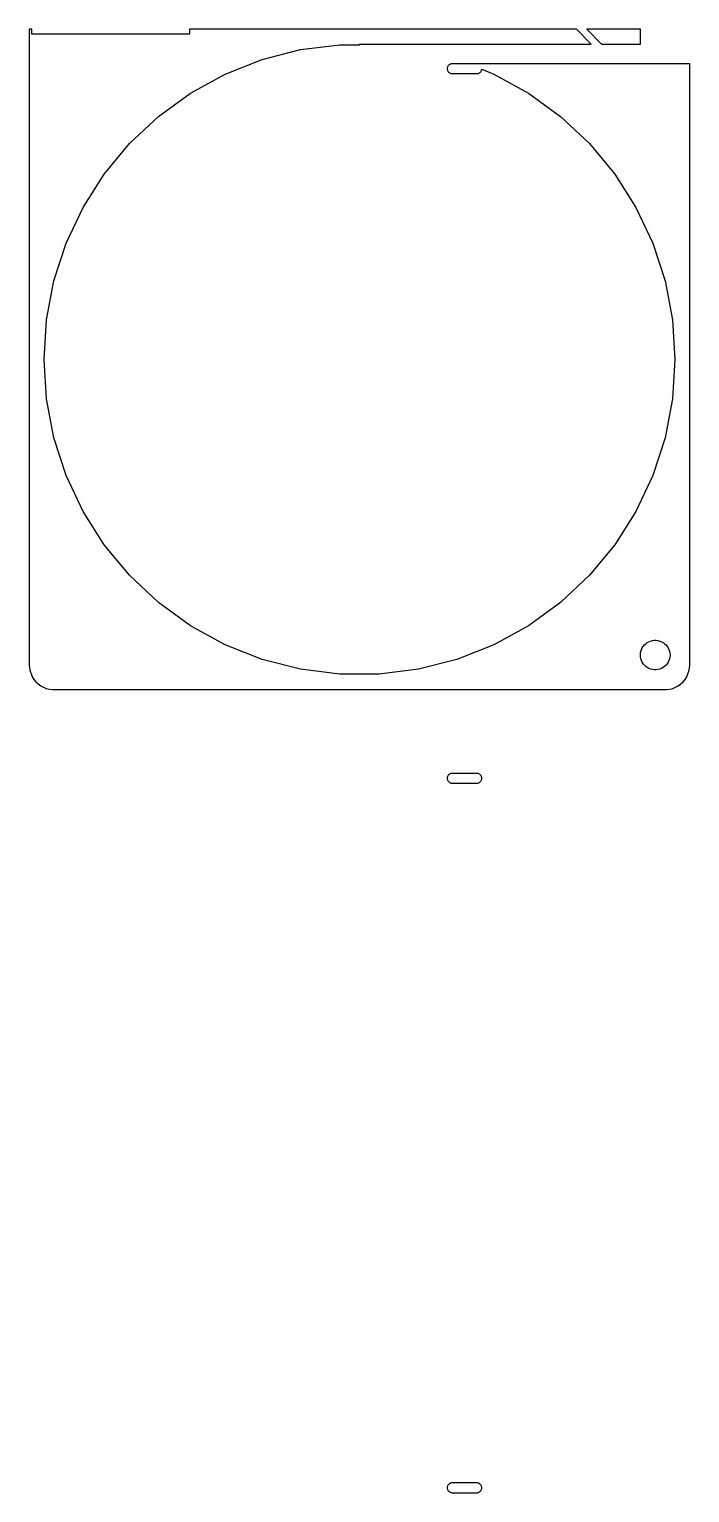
# Model space of a CAD drawing. Header units: metres. Extents: x -67 to 67, y 58 to 355.
import ezdxf

# ---------------------------------------------------------------- set-up
doc = ezdxf.new("R2010")
doc.units = ezdxf.units.M

msp = doc.modelspace()

# ---------------------------------------------------------------- linework, layer by layer
for p, q in [((-66.5, 355), (-67, 355)), ((-67, 355), (-67, 226)), ((-66.5, 354), (-66.5, 355)), ((-34.5, 354), (-66.5, 354)), ((44.0099, 354.99), (-34.5, 354.99)), ((-34.5, 354.99), (-34.5, 354)), ((47, 352), (44.0099, 354.99)), ((57, 354.99), (46.1312, 354.99)), ((46.1312, 354.99), (49.1213, 352)), ((57, 352), (57, 354.99)), ((-19.7771, 348.868), (-11.9924, 350.866)), ((-11.9924, 350.866), (-4.0186, 351.874)), ((-4.0186, 351.874), (0, 351.874)), ((0, 351.874), (0, 352)), ((0, 352), (47, 352)), ((49.1213, 352), (57, 352)), ((-27.2499, 345.909), (-19.7771, 348.868)), ((18.002, 347.588), (17.9347, 347.482)), ((18.082, 347.685), (18.002, 347.588)), ((18.1736, 347.771), (18.082, 347.685)), ((18.2752, 347.844), (18.1736, 347.771)), ((18.3852, 347.905), (18.2752, 347.844)), ((18.502, 347.951), (18.3852, 347.905)), ((18.6236, 347.982), (18.502, 347.951)), ((18.7482, 347.998), (18.6236, 347.982)), ((21.9734, 347.998), (18.7482, 347.998)), ((67, 348), (21.9684, 348)), ((21.9684, 348), (21.9734, 347.998)), ((67, 226), (67, 348)), ((-34.2929, 342.037), (-27.2499, 345.909)), ((17.8189, 347.125), (17.811, 347)), ((17.811, 347), (17.8189, 346.875)), ((17.8424, 347.249), (17.8189, 347.125)), ((17.8189, 346.875), (17.8424, 346.751)), ((17.8812, 347.368), (17.8424, 347.249)), ((17.8424, 346.751), (17.8812, 346.632)), ((17.9347, 347.482), (17.8812, 347.368)), ((17.8812, 346.632), (17.9347, 346.518)), ((17.9347, 346.518), (18.002, 346.412)), ((18.002, 346.412), (18.082, 346.315)), ((18.082, 346.315), (18.1736, 346.229)), ((18.1736, 346.229), (18.2752, 346.156)), ((18.2752, 346.156), (18.3852, 346.095)), ((18.3852, 346.095), (18.502, 346.049)), ((18.502, 346.049), (18.6236, 346.018)), ((18.6236, 346.018), (18.7482, 346.002)), ((18.7482, 346.002), (23.8738, 346.002)), ((23.8738, 346.002), (23.9984, 346.018)), ((23.9984, 346.018), (24.12, 346.049)), ((24.12, 346.049), (24.2368, 346.095)), ((24.2368, 346.095), (24.3468, 346.156)), ((24.3468, 346.156), (24.4484, 346.229)), ((24.4484, 346.229), (24.54, 346.315)), ((24.54, 346.315), (24.62, 346.412)), ((24.62, 346.412), (24.6873, 346.518)), ((24.6873, 346.518), (24.7408, 346.632)), ((24.7408, 346.632), (24.7796, 346.751)), ((24.7796, 346.751), (24.8031, 346.875)), ((24.8031, 346.875), (24.8033, 346.878)), ((24.8033, 346.878), (27.2499, 345.909)), ((27.2499, 345.909), (34.2929, 342.037)), ((-40.7951, 337.313), (-34.2929, 342.037)), ((34.2929, 342.037), (40.7951, 337.313)), ((-46.654, 331.811), (-40.7951, 337.313)), ((40.7951, 337.313), (46.654, 331.811)), ((-51.7771, 325.618), (-46.654, 331.811)), ((46.654, 331.811), (51.7771, 325.618)), ((-56.0836, 318.832), (-51.7771, 325.618)), ((51.7771, 325.618), (56.0836, 318.832)), ((-59.5057, 311.56), (-56.0836, 318.832)), ((56.0836, 318.832), (59.5057, 311.56)), ((-61.9893, 303.916), (-59.5057, 311.56)), ((59.5057, 311.56), (61.9893, 303.916)), ((-63.4953, 296.021), (-61.9893, 303.916)), ((61.9893, 303.916), (63.4953, 296.021)), ((-64, 288), (-63.4953, 296.021)), ((63.4953, 296.021), (64, 288)), ((-63.4953, 279.979), (-64, 288)), ((64, 288), (63.4953, 279.979)), ((-61.9893, 272.084), (-63.4953, 279.979)), ((63.4953, 279.979), (61.9893, 272.084)), ((-59.5057, 264.44), (-61.9893, 272.084)), ((61.9893, 272.084), (59.5057, 264.44)), ((-56.0836, 257.168), (-59.5057, 264.44)), ((59.5057, 264.44), (56.0836, 257.168)), ((-51.7771, 250.382), (-56.0836, 257.168)), ((56.0836, 257.168), (51.7771, 250.382)), ((-46.654, 244.189), (-51.7771, 250.382)), ((51.7771, 250.382), (46.654, 244.189)), ((-40.7951, 238.687), (-46.654, 244.189)), ((46.654, 244.189), (40.7951, 238.687)), ((-34.2929, 233.963), (-40.7951, 238.687)), ((40.7951, 238.687), (34.2929, 233.963)), ((-27.2499, 230.091), (-34.2929, 233.963)), ((34.2929, 233.963), (27.2499, 230.091)), ((-19.7771, 227.132), (-27.2499, 230.091)), ((27.2499, 230.091), (19.7771, 227.132)), ((57.0237, 228.376), (57.0942, 228.746)), ((57.0942, 228.746), (57.2107, 229.104)), ((57.2107, 229.104), (57.3711, 229.445)), ((57.3711, 229.445), (57.5729, 229.763)), ((57.5729, 229.763), (57.8131, 230.054)), ((57.8131, 230.054), (58.0877, 230.312)), ((58.0877, 230.312), (58.3925, 230.533)), ((58.3925, 230.533), (58.7227, 230.714)), ((58.7227, 230.714), (59.0729, 230.853)), ((59.0729, 230.853), (59.4379, 230.947)), ((59.4379, 230.947), (59.8116, 230.994)), ((59.8116, 230.994), (60.1884, 230.994)), ((60.1884, 230.994), (60.5621, 230.947)), ((60.5621, 230.947), (60.927, 230.853)), ((60.927, 230.853), (61.2773, 230.714)), ((61.2773, 230.714), (61.6075, 230.533)), ((61.6075, 230.533), (61.9123, 230.312)), ((61.9123, 230.312), (62.1869, 230.054)), ((62.1869, 230.054), (62.427, 229.763)), ((62.427, 229.763), (62.6289, 229.445)), ((62.6289, 229.445), (62.7893, 229.104)), ((62.7893, 229.104), (62.9057, 228.746)), ((62.9057, 228.746), (62.9763, 228.376)), ((-67, 226), (-66.9606, 225.373)), ((-11.9924, 225.134), (-19.7771, 227.132)), ((19.7771, 227.132), (11.9924, 225.134)), ((57, 228), (57.0237, 228.376)), ((57.0237, 227.624), (57, 228)), ((57.0942, 227.254), (57.0237, 227.624)), ((57.2107, 226.896), (57.0942, 227.254)), ((57.3711, 226.555), (57.2107, 226.896)), ((57.5729, 226.237), (57.3711, 226.555)), ((57.8131, 225.946), (57.5729, 226.237)), ((58.0877, 225.688), (57.8131, 225.946)), ((62.1869, 225.946), (61.9123, 225.688)), ((62.427, 226.237), (62.1869, 225.946)), ((62.6289, 226.555), (62.427, 226.237)), ((62.7893, 226.896), (62.6289, 226.555)), ((62.9057, 227.254), (62.7893, 226.896)), ((62.9763, 227.624), (62.9057, 227.254)), ((62.9763, 228.376), (63, 228)), ((63, 228), (62.9763, 227.624)), ((66.9606, 225.373), (67, 226)), ((-66.9606, 225.373), (-66.8429, 224.757)), ((-66.8429, 224.757), (-66.6489, 224.159)), ((-66.6489, 224.159), (-66.3815, 223.591)), ((-66.3815, 223.591), (-66.0451, 223.061)), ((-66.0451, 223.061), (-65.6448, 222.577)), ((-4.0186, 224.126), (-11.9924, 225.134)), ((4.0186, 224.126), (-4.0186, 224.126)), ((11.9924, 225.134), (4.0186, 224.126)), ((58.3925, 225.467), (58.0877, 225.688)), ((58.7227, 225.286), (58.3925, 225.467)), ((59.0729, 225.147), (58.7227, 225.286)), ((59.4379, 225.053), (59.0729, 225.147)), ((59.8116, 225.006), (59.4379, 225.053)), ((60.1884, 225.006), (59.8116, 225.006)), ((60.5621, 225.053), (60.1884, 225.006)), ((60.927, 225.147), (60.5621, 225.053)), ((61.2773, 225.286), (60.927, 225.147)), ((61.6075, 225.467), (61.2773, 225.286)), ((61.9123, 225.688), (61.6075, 225.467)), ((65.6448, 222.577), (66.0451, 223.061)), ((66.0451, 223.061), (66.3815, 223.591)), ((66.3815, 223.591), (66.6489, 224.159)), ((66.6489, 224.159), (66.8429, 224.757)), ((66.8429, 224.757), (66.9606, 225.373)), ((-65.6448, 222.577), (-65.1871, 222.147)), ((-65.1871, 222.147), (-64.6791, 221.778)), ((-64.6791, 221.778), (-64.1289, 221.476)), ((-64.1289, 221.476), (-63.5451, 221.245)), ((-63.5451, 221.245), (-62.9369, 221.089)), ((-62.9369, 221.089), (-62.3139, 221.01)), ((-62.3139, 221.01), (62.3139, 221.01)), ((62.3139, 221.01), (62.9369, 221.089)), ((62.9369, 221.089), (63.5451, 221.245)), ((63.5451, 221.245), (64.1289, 221.476)), ((64.1289, 221.476), (64.6791, 221.778)), ((64.6791, 221.778), (65.1871, 222.147)), ((65.1871, 222.147), (65.6448, 222.577)), ((17.8189, 203.125), (17.811, 203)), ((17.811, 203), (17.8189, 202.875)), ((17.8424, 203.249), (17.8189, 203.125)), ((17.8189, 202.875), (17.8424, 202.751)), ((17.8812, 203.368), (17.8424, 203.249)), ((17.8424, 202.751), (17.8812, 202.632)), ((17.9347, 203.482), (17.8812, 203.368)), ((17.8812, 202.632), (17.9347, 202.518)), ((18.002, 203.588), (17.9347, 203.482)), ((17.9347, 202.518), (18.002, 202.412)), ((18.082, 203.685), (18.002, 203.588)), ((18.002, 202.412), (18.082, 202.315)), ((18.1736, 203.771), (18.082, 203.685)), ((18.082, 202.315), (18.1736, 202.229)), ((18.2752, 203.844), (18.1736, 203.771)), ((18.1736, 202.229), (18.2752, 202.156)), ((18.3852, 203.905), (18.2752, 203.844)), ((18.2752, 202.156), (18.3852, 202.095)), ((18.502, 203.951), (18.3852, 203.905)), ((18.3852, 202.095), (18.502, 202.049)), ((18.6236, 203.982), (18.502, 203.951)), ((18.502, 202.049), (18.6236, 202.018)), ((18.7482, 203.998), (18.6236, 203.982)), ((18.6236, 202.018), (18.7482, 202.002)), ((23.8738, 203.998), (18.7482, 203.998)), ((18.7482, 202.002), (23.8738, 202.002)), ((23.9984, 203.982), (23.8738, 203.998)), ((23.8738, 202.002), (23.9984, 202.018)), ((24.12, 203.951), (23.9984, 203.982)), ((23.9984, 202.018), (24.12, 202.049)), ((24.2368, 203.905), (24.12, 203.951)), ((24.12, 202.049), (24.2368, 202.095)), ((24.3468, 203.844), (24.2368, 203.905)), ((24.2368, 202.095), (24.3468, 202.156)), ((24.4484, 203.771), (24.3468, 203.844)), ((24.3468, 202.156), (24.4484, 202.229)), ((24.54, 203.685), (24.4484, 203.771)), ((24.4484, 202.229), (24.54, 202.315)), ((24.62, 203.588), (24.54, 203.685)), ((24.54, 202.315), (24.62, 202.412)), ((24.6873, 203.482), (24.62, 203.588)), ((24.62, 202.412), (24.6873, 202.518)), ((24.7408, 203.368), (24.6873, 203.482)), ((24.6873, 202.518), (24.7408, 202.632)), ((24.7796, 203.249), (24.7408, 203.368)), ((24.7408, 202.632), (24.7796, 202.751)), ((24.8031, 203.125), (24.7796, 203.249)), ((24.7796, 202.751), (24.8031, 202.875)), ((24.811, 203), (24.8031, 203.125)), ((24.8031, 202.875), (24.811, 203)), ((17.9347, 59.4818), (17.8812, 59.3681)), ((18.002, 59.5878), (17.9347, 59.4818)), ((18.082, 59.6845), (18.002, 59.5878)), ((18.1736, 59.7705), (18.082, 59.6845)), ((18.2752, 59.8443), (18.1736, 59.7705)), ((18.3852, 59.9048), (18.2752, 59.8443)), ((18.502, 59.951), (18.3852, 59.9048)), ((18.6236, 59.9823), (18.502, 59.951)), ((18.7482, 59.998), (18.6236, 59.9823)), ((23.8738, 59.998), (18.7482, 59.998)), ((23.9984, 59.9823), (23.8738, 59.998)), ((24.12, 59.951), (23.9984, 59.9823)), ((24.2368, 59.9048), (24.12, 59.951)), ((24.3468, 59.8443), (24.2368, 59.9048)), ((24.4484, 59.7705), (24.3468, 59.8443)), ((24.54, 59.6845), (24.4484, 59.7705)), ((24.62, 59.5878), (24.54, 59.6845)), ((24.6873, 59.4818), (24.62, 59.5878)), ((24.7408, 59.3681), (24.6873, 59.4818)), ((17.8189, 59.1253), (17.811, 59)), ((17.811, 59), (17.8189, 58.8747)), ((17.8424, 59.2487), (17.8189, 59.1253)), ((17.8189, 58.8747), (17.8424, 58.7513)), ((17.8812, 59.3681), (17.8424, 59.2487)), ((17.8424, 58.7513), (17.8812, 58.6319)), ((17.8812, 58.6319), (17.9347, 58.5182)), ((17.9347, 58.5182), (18.002, 58.4122)), ((18.002, 58.4122), (18.082, 58.3154)), ((18.082, 58.3154), (18.1736, 58.2295)), ((18.1736, 58.2295), (18.2752, 58.1557)), ((18.2752, 58.1557), (18.3852, 58.0952)), ((18.3852, 58.0952), (18.502, 58.0489)), ((18.502, 58.0489), (18.6236, 58.0177)), ((18.6236, 58.0177), (18.7482, 58.002)), ((18.7482, 58.002), (23.8738, 58.002)), ((23.8738, 58.002), (23.9984, 58.0177)), ((23.9984, 58.0177), (24.12, 58.0489)), ((24.12, 58.0489), (24.2368, 58.0952)), ((24.2368, 58.0952), (24.3468, 58.1557)), ((24.3468, 58.1557), (24.4484, 58.2295)), ((24.4484, 58.2295), (24.54, 58.3154)), ((24.54, 58.3154), (24.62, 58.4122)), ((24.62, 58.4122), (24.6873, 58.5182)), ((24.6873, 58.5182), (24.7408, 58.6319)), ((24.7796, 59.2487), (24.7408, 59.3681)), ((24.7408, 58.6319), (24.7796, 58.7513)), ((24.8031, 59.1253), (24.7796, 59.2487)), ((24.7796, 58.7513), (24.8031, 58.8747)), ((24.811, 59), (24.8031, 59.1253)), ((24.8031, 58.8747), (24.811, 59))]:
    msp.add_line(p, q)

doc.saveas('drawing.dxf')
